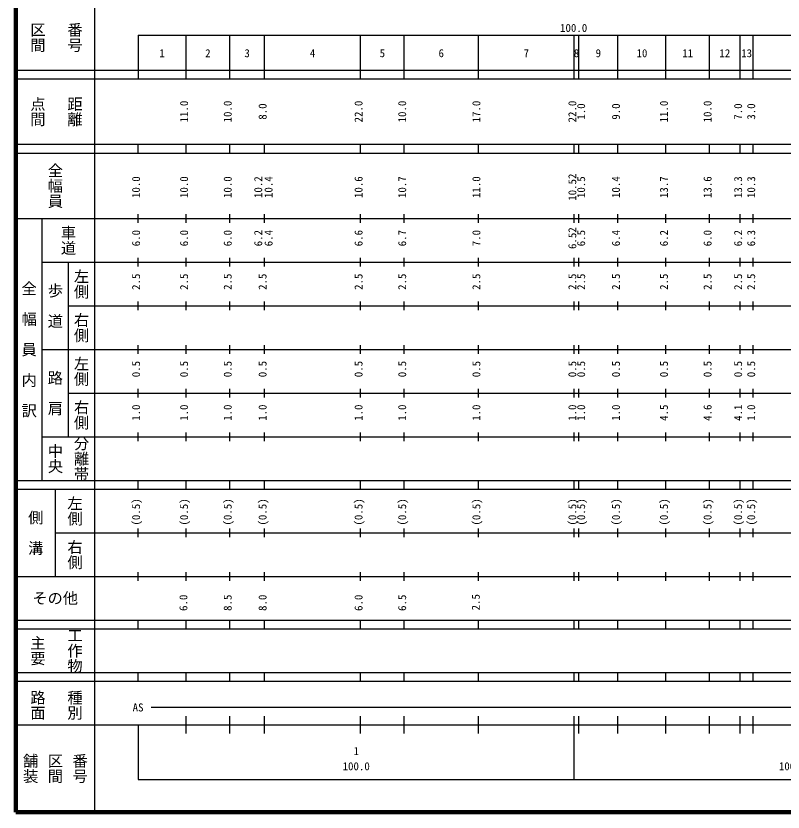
# Model space of a CAD drawing. Units: millimetres on the paper, enlarged 1000 times. Extents: x 40000 to 680000, y 20000 to 380000.
# Drawn here: x 40000 to 215852, y 20000 to 202409 of the extents above; entities that cross this region are included whole.
import ezdxf
from ezdxf.enums import TextEntityAlignment as Align

# ---------------------------------------------------------------- set-up
doc = ezdxf.new("R2010")
doc.units = ezdxf.units.MM
doc.header["$LTSCALE"] = 1000
doc.layers.add('M-TTL', color=2, linetype='Continuous', lineweight=140)
doc.layers.add('M-TTL-BAND', color=7, linetype='Continuous', lineweight=25)
doc.styles.add('@ＭＳ ゴシック', font='')
doc.styles.add('ＭＳ ゴシック', font='')
doc.styles.get('@ＭＳ ゴシック').set_extended_font_data('@MS Gothic')
doc.styles.get('ＭＳ ゴシック').set_extended_font_data('MS Gothic')

msp = doc.modelspace()

# ---------------------------------------------------------------- linework, layer by layer
at = {"layer": 'M-TTL'}
for p, q in [((40000, 380000), (40000, 20000)), ((40000, 20000), (680000, 20000))]:
    msp.add_line(p, q, dxfattribs=at)
at = {"layer": 'M-TTL-BAND'}
for p, q in [((58000, 370000), (58000, 20000)), ((68000, 198000), (579000, 198000)), ((68000, 198000), (68000, 188000)), ((79000, 188000), (79000, 198000)), ((89000, 188000), (89000, 198000)), ((97000, 188000), (97000, 198000)), ((119000, 188000), (119000, 198000)), ((129000, 188000), (129000, 198000)), ((146000, 188000), (146000, 198000)), ((168000, 188000), (168000, 198000)), ((169000, 188000), (169000, 198000)), ((178000, 188000), (178000, 198000)), ((189000, 188000), (189000, 198000)), ((199000, 188000), (199000, 198000)), ((206000, 188000), (206000, 198000)), ((209000, 188000), (209000, 198000)), ((40000, 190000), (579000, 190000)), ((40000, 188000), (579000, 188000)), ((40000, 173000), (579000, 173000)), ((68000, 171000), (68000, 173000)), ((79000, 171000), (79000, 173000)), ((89000, 171000), (89000, 173000)), ((97000, 171000), (97000, 173000)), ((119000, 171000), (119000, 173000)), ((129000, 171000), (129000, 173000)), ((146000, 171000), (146000, 173000)), ((168000, 171000), (168000, 173000)), ((169000, 171000), (169000, 173000)), ((178000, 171000), (178000, 173000)), ((189000, 171000), (189000, 173000)), ((199000, 171000), (199000, 173000)), ((206000, 171000), (206000, 173000)), ((209000, 171000), (209000, 173000)), ((40000, 171000), (579000, 171000)), ((68000, 155000), (68000, 157000)), ((79000, 155000), (79000, 157000)), ((89000, 155000), (89000, 157000)), ((97000, 155000), (97000, 157000)), ((119000, 155000), (119000, 157000)), ((129000, 155000), (129000, 157000)), ((146000, 155000), (146000, 157000)), ((168000, 155000), (168000, 157000)), ((169000, 155000), (169000, 157000)), ((178000, 155000), (178000, 157000)), ((189000, 155000), (189000, 157000)), ((199000, 155000), (199000, 157000)), ((206000, 155000), (206000, 157000)), ((209000, 155000), (209000, 157000)), ((40000, 156000), (579000, 156000)), ((46000, 96000), (46000, 156000)), ((46000, 146000), (579000, 146000)), ((52000, 146000), (52000, 106000)), ((68000, 145000), (68000, 147000)), ((79000, 145000), (79000, 147000)), ((89000, 145000), (89000, 147000)), ((97000, 145000), (97000, 147000)), ((119000, 145000), (119000, 147000)), ((129000, 145000), (129000, 147000)), ((146000, 145000), (146000, 147000)), ((168000, 145000), (168000, 147000)), ((169000, 145000), (169000, 147000)), ((178000, 145000), (178000, 147000)), ((189000, 145000), (189000, 147000)), ((199000, 145000), (199000, 147000)), ((206000, 145000), (206000, 147000)), ((209000, 145000), (209000, 147000)), ((68000, 135000), (68000, 137000)), ((79000, 135000), (79000, 137000)), ((89000, 135000), (89000, 137000)), ((97000, 135000), (97000, 137000)), ((119000, 135000), (119000, 137000)), ((129000, 135000), (129000, 137000)), ((146000, 135000), (146000, 137000)), ((168000, 135000), (168000, 137000)), ((169000, 135000), (169000, 137000)), ((178000, 135000), (178000, 137000)), ((189000, 135000), (189000, 137000)), ((199000, 135000), (199000, 137000)), ((206000, 135000), (206000, 137000)), ((209000, 135000), (209000, 137000)), ((52000, 136000), (579000, 136000)), ((46000, 126000), (579000, 126000)), ((68000, 125000), (68000, 127000)), ((79000, 125000), (79000, 127000)), ((89000, 125000), (89000, 127000)), ((97000, 125000), (97000, 127000)), ((119000, 125000), (119000, 127000)), ((129000, 125000), (129000, 127000)), ((146000, 125000), (146000, 127000)), ((168000, 125000), (168000, 127000)), ((169000, 125000), (169000, 127000)), ((178000, 125000), (178000, 127000)), ((189000, 125000), (189000, 127000)), ((199000, 125000), (199000, 127000)), ((206000, 125000), (206000, 127000)), ((209000, 125000), (209000, 127000)), ((68000, 115000), (68000, 117000)), ((79000, 115000), (79000, 117000)), ((89000, 115000), (89000, 117000)), ((97000, 115000), (97000, 117000)), ((119000, 115000), (119000, 117000)), ((129000, 115000), (129000, 117000)), ((146000, 115000), (146000, 117000)), ((168000, 115000), (168000, 117000)), ((169000, 115000), (169000, 117000)), ((178000, 115000), (178000, 117000)), ((189000, 115000), (189000, 117000)), ((199000, 115000), (199000, 117000)), ((206000, 115000), (206000, 117000)), ((209000, 115000), (209000, 117000)), ((52000, 116000), (579000, 116000)), ((46000, 106000), (579000, 106000)), ((68000, 105000), (68000, 107000)), ((79000, 105000), (79000, 107000)), ((89000, 105000), (89000, 107000)), ((97000, 105000), (97000, 107000)), ((119000, 105000), (119000, 107000)), ((129000, 105000), (129000, 107000)), ((146000, 105000), (146000, 107000)), ((168000, 105000), (168000, 107000)), ((169000, 105000), (169000, 107000)), ((178000, 105000), (178000, 107000)), ((189000, 105000), (189000, 107000)), ((199000, 105000), (199000, 107000)), ((206000, 105000), (206000, 107000)), ((209000, 105000), (209000, 107000)), ((40000, 96000), (579000, 96000)), ((68000, 94000), (68000, 96000)), ((79000, 94000), (79000, 96000)), ((89000, 94000), (89000, 96000)), ((97000, 94000), (97000, 96000)), ((119000, 94000), (119000, 96000)), ((129000, 94000), (129000, 96000)), ((146000, 94000), (146000, 96000)), ((168000, 94000), (168000, 96000)), ((169000, 94000), (169000, 96000)), ((178000, 94000), (178000, 96000)), ((189000, 94000), (189000, 96000)), ((199000, 94000), (199000, 96000)), ((206000, 94000), (206000, 96000)), ((209000, 94000), (209000, 96000)), ((40000, 94000), (579000, 94000)), ((49000, 94000), (49000, 74000)), ((49000, 84000), (579000, 84000)), ((68000, 83000), (68000, 85000)), ((79000, 83000), (79000, 85000)), ((89000, 83000), (89000, 85000)), ((97000, 83000), (97000, 85000)), ((119000, 83000), (119000, 85000)), ((129000, 83000), (129000, 85000)), ((146000, 83000), (146000, 85000)), ((168000, 83000), (168000, 85000)), ((169000, 83000), (169000, 85000)), ((178000, 83000), (178000, 85000)), ((189000, 83000), (189000, 85000)), ((199000, 83000), (199000, 85000)), ((206000, 83000), (206000, 85000)), ((209000, 83000), (209000, 85000)), ((68000, 73000), (68000, 75000)), ((79000, 73000), (79000, 75000)), ((89000, 73000), (89000, 75000)), ((97000, 73000), (97000, 75000)), ((119000, 73000), (119000, 75000)), ((129000, 73000), (129000, 75000)), ((146000, 73000), (146000, 75000)), ((168000, 73000), (168000, 75000)), ((169000, 73000), (169000, 75000)), ((178000, 73000), (178000, 75000)), ((189000, 73000), (189000, 75000)), ((199000, 73000), (199000, 75000)), ((206000, 73000), (206000, 75000)), ((209000, 73000), (209000, 75000)), ((40000, 74000), (579000, 74000)), ((40000, 64000), (579000, 64000)), ((68000, 62000), (68000, 64000)), ((79000, 62000), (79000, 64000)), ((89000, 62000), (89000, 64000)), ((97000, 62000), (97000, 64000)), ((119000, 62000), (119000, 64000)), ((129000, 62000), (129000, 64000)), ((146000, 62000), (146000, 64000)), ((168000, 62000), (168000, 64000)), ((169000, 62000), (169000, 64000)), ((178000, 62000), (178000, 64000)), ((189000, 62000), (189000, 64000)), ((199000, 62000), (199000, 64000)), ((206000, 62000), (206000, 64000)), ((209000, 62000), (209000, 64000)), ((40000, 62000), (579000, 62000)), ((40000, 52000), (579000, 52000)), ((68000, 50000), (68000, 52000)), ((79000, 50000), (79000, 52000)), ((89000, 50000), (89000, 52000)), ((97000, 50000), (97000, 52000)), ((119000, 50000), (119000, 52000)), ((129000, 50000), (129000, 52000)), ((146000, 50000), (146000, 52000)), ((168000, 50000), (168000, 52000)), ((169000, 50000), (169000, 52000)), ((178000, 50000), (178000, 52000)), ((189000, 50000), (189000, 52000)), ((199000, 50000), (199000, 52000)), ((206000, 50000), (206000, 52000)), ((209000, 50000), (209000, 52000)), ((40000, 50000), (579000, 50000)), ((71000, 44000), (566000, 44000)), ((79000, 38000), (79000, 42000)), ((89000, 38000), (89000, 42000)), ((97000, 38000), (97000, 42000)), ((119000, 38000), (119000, 42000)), ((129000, 38000), (129000, 42000)), ((146000, 38000), (146000, 42000)), ((168000, 27500), (168000, 42000)), ((169000, 38000), (169000, 42000)), ((178000, 38000), (178000, 42000)), ((189000, 38000), (189000, 42000)), ((199000, 38000), (199000, 42000)), ((206000, 38000), (206000, 42000)), ((209000, 38000), (209000, 42000)), ((40000, 40000), (579000, 40000)), ((68000, 40000), (68000, 27500)), ((68000, 27500), (579000, 27500))]:
    msp.add_line(p, q, dxfattribs=at)

# ---------------------------------------------------------------- texts
at = {"layer": 'M-TTL-BAND', "style": '@ＭＳ ゴシック'}
for s, p in [('番号', (53500, 197500)), ('区間', (45000, 197500)), ('点間', (45000, 180500)), ('距離', (53500, 180500)), ('全幅員', (49000, 163500)), ('車道', (52000, 151000)), ('左側', (55000, 141000)), ('全\u3000幅\u3000員\u3000内\u3000訳', (43000, 126000)), ('歩\u3000道', (49000, 136000)), ('右側', (55000, 131000)), ('左側', (55000, 121000)), ('路\u3000肩', (49000, 116000)), ('右側', (55000, 111000)), ('分離帯', (55000, 101000)), ('中央', (49000, 101000)), ('左側', (53500, 89000)), ('側\u3000溝', (44500, 84000)), ('右側', (53500, 79000)), ('主要', (45000, 57000)), ('工作物', (53500, 57000)), ('路面', (45000, 44500)), ('種別', (53500, 44500)), ('舗装', (43333, 30000)), ('区間', (49000, 30000)), ('番号', (54667, 30000))]:
    msp.add_text(s, height=2566, rotation=270, dxfattribs=at).set_placement(p, align=Align.MIDDLE_CENTER)
at = {"layer": 'M-TTL-BAND', "style": 'ＭＳ ゴシック'}
for s, p in [('100.0', (167844, 198195)), ('1', (73500, 192405)), ('2', (84000, 192405)), ('3', (93000, 192405)), ('4', (108000, 192405)), ('5', (124000, 192405)), ('6', (137500, 192405)), ('7', (157000, 192405)), ('8', (168500, 192405)), ('9', (173500, 192405)), ('10', (183500, 192405)), ('11', (194000, 192405)), ('12', (202500, 192405)), ('13', (207500, 192405)), ('AS', (68000, 42500)), ('1', (118000, 32523)), ('100.0', (118000, 29033)), ('100.0', (218000, 29033))]:
    msp.add_text(s, height=1833, dxfattribs=at).set_placement(p, align=Align.BOTTOM_CENTER)
for s, p in [('11.0', (80000, 180500)), ('10.0', (90000, 180500)), ('22.0', (120000, 180500)), ('10.0', (130000, 180500)), ('17.0', (147000, 180500)), ('22.0', (169000, 180500)), ('11.0', (190000, 180500)), ('10.0', (200000, 180500)), ('8.0', (98000, 180500)), ('1.0', (171022, 180500)), ('9.0', (179000, 180500)), ('7.0', (207000, 180500)), ('3.0', (210000, 180500)), ('10.52', (169000, 163174)), ('10.0', (69000, 163174)), ('10.0', (80000, 163174)), ('10.0', (90000, 163174)), ('10.2', (97000, 163174)), ('10.4', (99370, 163174)), ('10.6', (120000, 163174)), ('10.7', (130000, 163174)), ('11.0', (147000, 163174)), ('10.5', (171022, 163174)), ('10.4', (179000, 163174)), ('13.7', (190000, 163174)), ('13.6', (200000, 163174)), ('13.3', (207000, 163174)), ('10.3', (210000, 163174)), ('6.0', (69000, 151500)), ('6.0', (80000, 151500)), ('6.0', (90000, 151500)), ('6.2', (97000, 151500)), ('6.4', (99370, 151500)), ('6.6', (120000, 151500)), ('6.7', (130000, 151500)), ('7.0', (147000, 151500)), ('6.52', (169000, 151500)), ('6.4', (179000, 151500)), ('6.2', (190000, 151500)), ('6.0', (200000, 151500)), ('6.2', (207000, 151500)), ('6.5', (171022, 151500)), ('6.3', (210000, 151500)), ('2.5', (69000, 141500)), ('2.5', (80000, 141500)), ('2.5', (90000, 141500)), ('2.5', (98000, 141500)), ('2.5', (120000, 141500)), ('2.5', (130000, 141500)), ('2.5', (147000, 141500)), ('2.5', (169000, 141500)), ('2.5', (171022, 141500)), ('2.5', (179000, 141500)), ('2.5', (190000, 141500)), ('2.5', (200000, 141500)), ('2.5', (207000, 141500)), ('2.5', (210000, 141500)), ('0.5', (69000, 121500)), ('0.5', (80000, 121500)), ('0.5', (90000, 121500)), ('0.5', (98000, 121500)), ('0.5', (120000, 121500)), ('0.5', (130000, 121500)), ('0.5', (147000, 121500)), ('0.5', (169000, 121500)), ('0.5', (171022, 121500)), ('0.5', (179000, 121500)), ('0.5', (190000, 121500)), ('0.5', (200000, 121500)), ('0.5', (207000, 121500)), ('0.5', (210000, 121500)), ('1.0', (69000, 111500)), ('1.0', (80000, 111500)), ('1.0', (90000, 111500)), ('1.0', (98000, 111500)), ('1.0', (120000, 111500)), ('1.0', (130000, 111500)), ('1.0', (147000, 111500)), ('1.0', (169000, 111500)), ('1.0', (171022, 111500)), ('1.0', (179000, 111500)), ('4.5', (190000, 111500)), ('4.6', (200000, 111500)), ('4.1', (207000, 111500)), ('1.0', (210000, 111500)), ('(0.5)', (69000, 88764)), ('(0.5)', (80000, 88764)), ('(0.5)', (90000, 88764)), ('(0.5)', (98000, 88764)), ('(0.5)', (120000, 88764)), ('(0.5)', (130000, 88764)), ('(0.5)', (147000, 88764)), ('(0.5)', (169000, 88764)), ('(0.5)', (171022, 88764)), ('(0.5)', (179000, 88764)), ('(0.5)', (190000, 88764)), ('(0.5)', (200000, 88764)), ('(0.5)', (207000, 88764)), ('(0.5)', (210000, 88764)), ('6.0', (79850, 67952)), ('8.5', (90000, 67952)), ('8.0', (98000, 67952)), ('6.0', (120000, 67952)), ('6.5', (130000, 67952)), ('2.5', (146871, 68079))]:
    msp.add_text(s, height=1833, rotation=90, dxfattribs=at).set_placement(p, align=Align.BOTTOM_CENTER)
msp.add_text('その他', height=2566, dxfattribs=at).set_placement((49000, 69000), align=Align.MIDDLE_CENTER)

doc.saveas('drawing.dxf')
